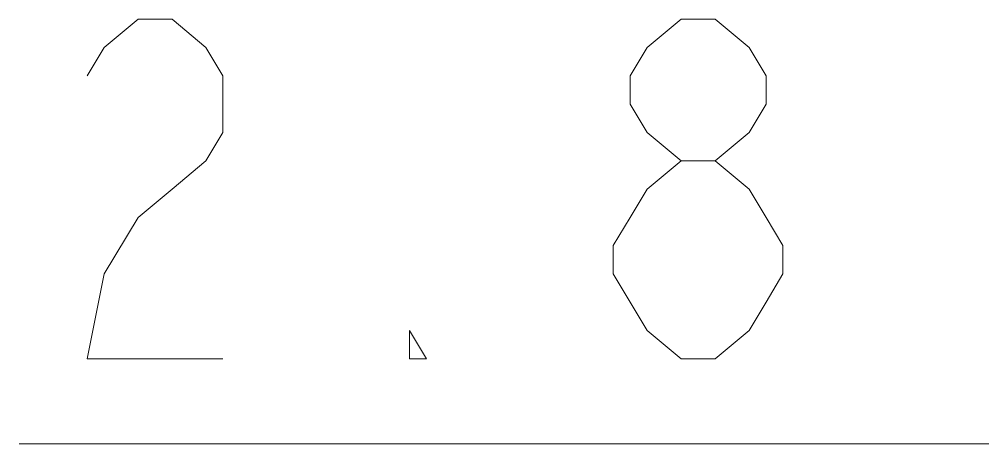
# Model space of a CAD drawing. Extents: x -382 to 1420, y -377 to 265.
# Drawn here: x -240.297 to -236.945, y 49.614 to 51.09 of the extents above; entities that cross this region are included whole.
import ezdxf

# ---------------------------------------------------------------- set-up
doc = ezdxf.new("R2010")
doc.units = 0
doc.header["$MEASUREMENT"] = 0
doc.layers.add('PDF_レイヤー 1', color=7, linetype='CONTINUOUS')

msp = doc.modelspace()

# ---------------------------------------------------------------- linework, layer by layer
at = {"layer": 'PDF_レイヤー 1', "lineweight": 0}
for points in [[(-240.06093, 50.893), (-240.00191, 50.99147), (-239.88387, 51.08979), (-239.76568, 51.08979), (-239.6475, 50.99147), (-239.58862, 50.893), (-239.58862, 50.69621), (-239.6475, 50.59775), (-239.76568, 50.49943), (-239.88387, 50.40096), (-240.00191, 50.20418), (-240.06093, 49.90892), (-239.58862, 49.90892)], [(-237.99419, 50.59775), (-238.11237, 50.69621), (-238.17125, 50.79454), (-238.17125, 50.893), (-238.11237, 50.99147), (-237.99419, 51.08979), (-237.876, 51.08979), (-237.75796, 50.99147), (-237.69894, 50.893), (-237.69894, 50.79454), (-237.75796, 50.69621), (-237.876, 50.59775)], [(-240.29718, 49.6136), (-231.93764, 49.6136)]]:
    msp.add_lwpolyline(points, dxfattribs=at)
for points in [[(-237.99419, 49.90885), (-238.11237, 50.00718), (-238.17125, 50.10564), (-238.23042, 50.20411), (-238.23042, 50.30243), (-238.17125, 50.40089), (-238.11237, 50.49936), (-237.99419, 50.59768), (-237.876, 50.59768), (-237.75796, 50.49936), (-237.69894, 50.40089), (-237.63991, 50.30243), (-237.63991, 50.20411), (-237.69894, 50.10564), (-237.75796, 50.00718), (-237.876, 49.90885)], [(-238.87994, 49.90885), (-238.93896, 49.90885), (-238.93896, 50.00718)]]:
    msp.add_lwpolyline(points, close=True, dxfattribs=at)

doc.saveas('drawing.dxf')
